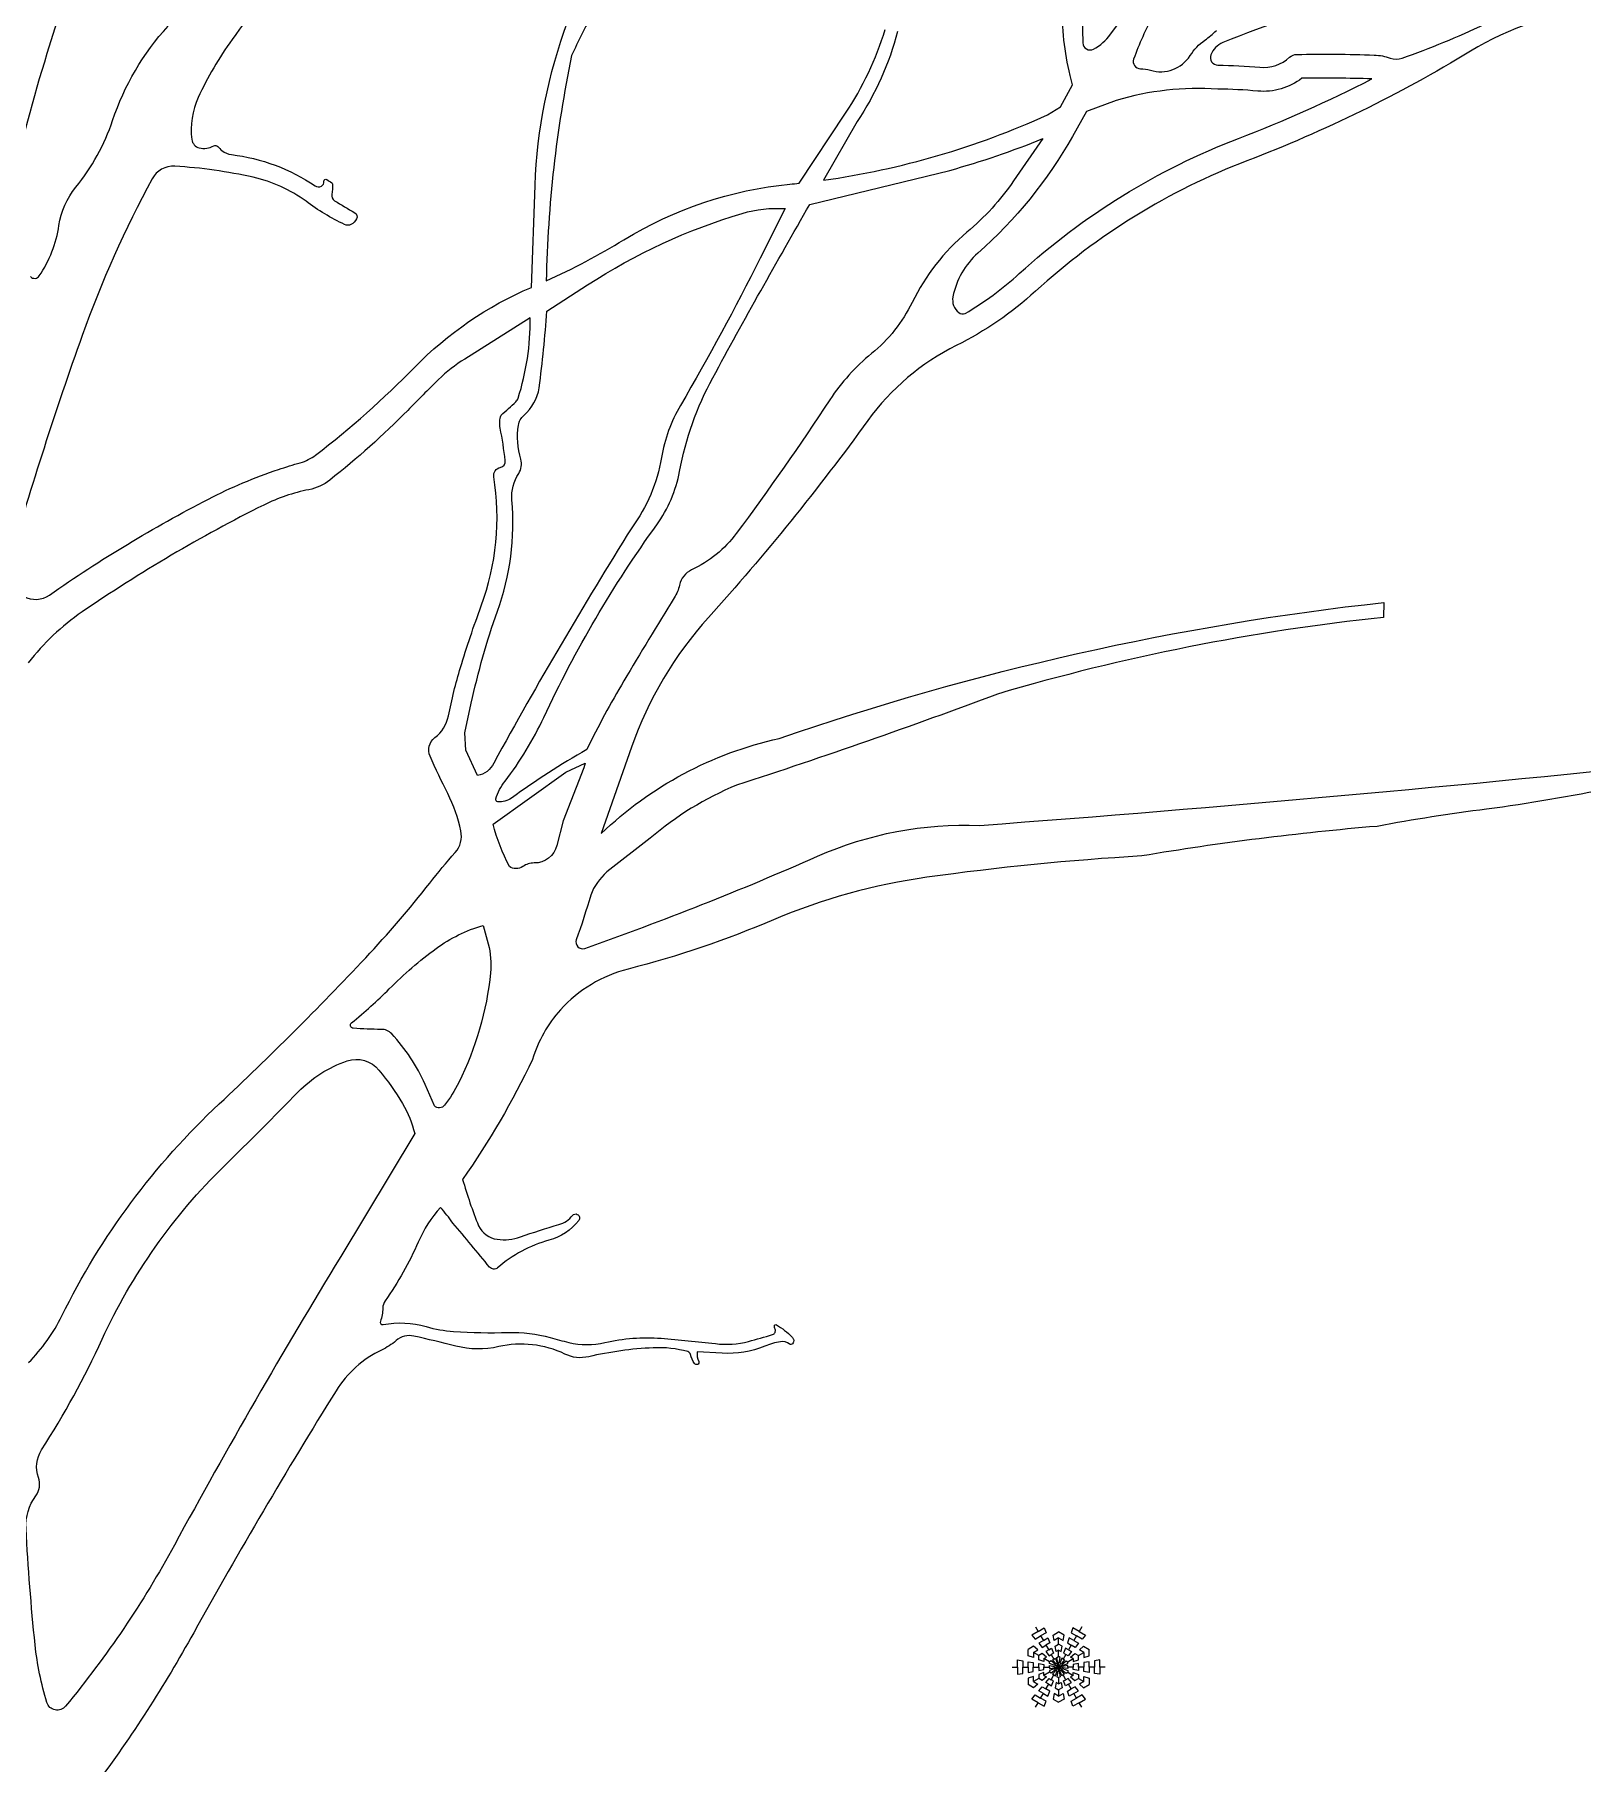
# Model space of a CAD drawing. Header units: millimetres. Extents: x 7 to 784, y -168 to 358.
# Drawn here: x 290.89 to 311.57, y 117.94 to 141.04 of the extents above; entities that cross this region are included whole.
import ezdxf

# ---------------------------------------------------------------- set-up
doc = ezdxf.new("R2010")
doc.units = ezdxf.units.MM
doc.layers.add('SnowBorder', color=145, linetype='Continuous')

# ---------------------------------------------------------------- blocks, each defined once
blk = doc.blocks.new('Winter trees 1_dwgmodels.com')
at = {"color": 0}
for points in [[(49.166, 74.34, -0.017693), (45.428, 73.709, 0.014204), (42.175, 73.199), (42.175, 73.199, 0.020459), (35.188, 72.321, 0.019453), (28.808, 71.687, 0.066242), (24.258, 70.426, -0.037985), (19.936, 68.962, 0.146651), (17.929, 67.754, 0.113231), (17.098, 66.277, -0.040216), (15.022, 62.715), (15.022, 62.715, 0.026447), (15.495, 61.339, 0.250511), (16.048, 60.938, 0.120086), (16.737, 61.008, -0.01444), (17.883, 61.377, 0.154338), (18.287, 61.647, -0.350258), (18.427, 61.679, -0.476788), (18.47, 61.496, -0.162561), (17.586, 60.908, 0.113452), (16.061, 60.092, -0.422831), (15.823, 60.112, 0.004231), (14.729, 61.421, 0.029529), (14.362, 61.886), (14.362, 61.886, 0.0807), (13.705, 60.856, -0.048724), (12.722, 59.107, 0.146065), (12.651, 58.894, -0.077138), (12.579, 58.504, 0.576775), (12.663, 58.407, -0.116795), (13.941, 58.345, 0.052649), (14.752, 58.202, 0.026052), (16.379, 58.172, -0.078426), (17.625, 58.019, 0.011787), (18.174, 57.876, 0.115216), (19.247, 57.873, -0.076425), (20.916, 57.998, -0.0101), (22.527, 57.839, 0.093447), (23.514, 57.906, 0.012162), (24.227, 58.11, 0.439842), (24.301, 58.268, -0.092274), (24.281, 58.366, -0.593854), (24.342, 58.401, -0.057986), (24.806, 58.036, -0.120384), (24.848, 57.968, -0.278244), (24.816, 57.836, -0.380378), (24.722, 57.829, 0.206413), (24.465, 57.896, 0.058541), (23.994, 57.765, -0.111322), (22.728, 57.552), (21.984, 57.593, 0.129307), (22.033, 57.309, -0.449254), (21.994, 57.219, -0.321867), (21.912, 57.246, -0.10771), (21.79, 57.516, 0.281351), (21.71, 57.602, 0.078139), (20.683, 57.716, 0.04589), (18.765, 57.45, -0.171411), (18.06, 57.529, 0.170594), (16.093, 57.75, -0.119776), (14.816, 57.766, 0.007924), (13.577, 58.062, 0.236214), (13.045, 57.929, -0.066126), (12.615, 57.65, 0.143463), (11.265, 56.443, 0.012263), (7.035, 49.252, -0.032733), (4.122, 44.734, 0.141703)], [(3.373, 98.388), (2.678, 96.143, 0.019491), (1.598, 92.107, 0.14644)], [(2.19, 89.521, 0.477584), (2.452, 89.544, 0.112192), (3.034, 91.041, -0.135676), (3.537, 92.179, 0.091653), (4.629, 94.161, -0.105747), (6.273, 96.955, 0.075334)], [(9.944, 99.038, -0.003825), (8.178, 96.561, 0.049029), (7.17, 94.837, 0.140529), (6.98, 93.594, 0.308741), (7.201, 93.345, 0.19535), (7.63, 93.406, -0.363471), (7.748, 93.386, 0.047197), (7.875, 93.262, 0.141586), (8.156, 93.143, -0.120859), (10.643, 92.214, 0.283989), (10.827, 92.206, 0.301965), (10.902, 92.351, -0.646973), (10.992, 92.404, 0.021709), (11.136, 92.311, -0.259307), (11.158, 92.274, -0.050575), (11.135, 91.963, 0.30735), (11.219, 91.775, 0.006643), (11.817, 91.417, -0.390591), (11.873, 91.236, -0.171929), (11.706, 91.069, -0.226177), (11.518, 91.069, -0.047947), (10.371, 91.757, 0.104637), (8.805, 92.471, 0.039598), (6.475, 92.8, 0.291933), (5.803, 92.427, 0.038108), (3.725, 87.769, 0.016012), (1.565, 81.062, 0.34877)], [(1.992, 80.029, 0.28686), (2.752, 80.068, -0.03328), (7.474, 82.917, -0.03866), (9.557, 83.796, -0.011478), (10.201, 83.995, 0.094507), (10.655, 84.222, 0.036127), (13.594, 86.827, -0.098611), (17.062, 89.203), (17.173, 92.231, -0.080333), (18.145, 97.102, -0.074814)], [(18.896, 97.347, 0.022383), (18.259, 96.085, 0.047001), (17.507, 89.398, 0.031054), (19.812, 90.616, -0.113141), (24.742, 92.265, 0.00286), (25.015, 92.293), (26.395, 94.376, 0.072186), (27.567, 96.857, -0.074023)], [(27.936, 96.8, -0.086257), (26.733, 94.126), (25.739, 92.384, 0.072486), (32.387, 94.325), (32.776, 94.559), (33.128, 95.217), (33.06, 95.497, -0.065598), (32.836, 97.612, -0.009085)], [(33.59, 102.728, 0.028568), (33.436, 96.461, 0.554157), (33.754, 96.277, 0.113963), (34.264, 96.718, 0.020015), (36.111, 99.471, -0.037359)], [(35.527, 97.291, 0.032766), (34.947, 95.981, 0.522633), (35.148, 95.695, -0.076127), (35.445, 95.651, 0.337551), (36.626, 96.084, -0.096168), (37.062, 96.543, 0.036683), (37.403, 96.826, 0.296257)], [(45.614, 98.686, 0.060015), (37.597, 96.469, 0.204649), (37.241, 96.107, 0.525922), (37.449, 95.799, -0.02073), (38.697, 95.737, 0.209838), (39.579, 96.033, -0.181324), (39.797, 96.119, -0.013786), (42.093, 96.1, -0.077193), (42.566, 96.009, 0.17321), (42.92, 96.008, 0.047484), (47.721, 98.25, -0.137552)], [(48.737, 97.466, 0.113973), (44.948, 96.213, -0.045407), (38.311, 92.959, 0.093989), (32.032, 89.087, -0.069633), (29.682, 87.476, 0.121145), (27.055, 85.25, -0.026863), (22.32, 79.4, 0.099646), (20.034, 75.548), (19.136, 72.983, -0.137799), (24.417, 75.807, -0.055961), (42.375, 79.846), (42.367, 79.403, 0.012466), (42.367, 79.403, 0.045337), (30.904, 77.128, -0.3771), (30.904, 77.128, -0.011676), (23.156, 74.422, 0.078777), (20.593, 72.847), (19.302, 71.844, 0.11821), (18.824, 71.159, -0.017292), (18.396, 69.831, 0.632287), (18.649, 69.576, 0.019541), (25.556, 72.31, -0.114303), (30.372, 73.228), (30.372, 73.228, 0.007771), (51.836, 75.162)], [(2.13, 57.277, 0.082008), (3.123, 58.664, -0.09068), (7.796, 64.962, 0.016318), (12.143, 69.298, 0.022226), (14.044, 71.512, -0.014355), (14.802, 72.424, 0.237712), (14.97, 73.064, 0.063412), (14.581, 74.172, -0.010472), (14.054, 75.28, -0.350491), (14.197, 75.834, 0.184541), (14.6, 76.476, -0.024246), (14.959, 77.914, -0.01521), (15.573, 79.745, 0.12899), (15.947, 83.579, -0.404363), (16.139, 83.854, 0.391932), (16.288, 84.058, 0.01863), (16.138, 85.025, -0.127614), (16.162, 85.406, 0.015606), (16.605, 85.806, 0.074312), (16.605, 85.806, 0.116148), (16.669, 85.913, 0.080013), (17.029, 88.297, 6.580069), (17.029, 88.297), (15.087, 87.074, 0.057067), (14.306, 86.464, 0.003823), (13.391, 85.551, -0.030752), (11.08, 83.482, -0.119586), (10.456, 83.195, 0.067436), (9.118, 82.74, 0.034895), (3.722, 79.564, 0.077216), (2.122, 78.055, 0.18454)]]:
    blk.add_lwpolyline(points, format="xyb", dxfattribs=at)
for points in [[(29.941, 88.424, 0.05247), (31.553, 89.612, -0.093989), (38.058, 93.623, 0.027116), (42.024, 95.391, 0.012715), (39.943, 95.411, -0.189125), (38.633, 95.029, 0.02073), (37.444, 95.088, 0.090191), (34.427, 94.752), (33.547, 94.42), (33.131, 93.685, -0.083153), (30.324, 90.22, 0.164417), (29.581, 88.923, 0.280168), (29.754, 88.452, 0.269616)], [(25.328, 91.663), (25.328, 91.663), (29.489, 92.676, 0.028781), (32.254, 93.621), (31.384, 92.362, -0.067034), (29.997, 90.838, 0.104777), (28.37, 88.757, -0.108186), (27.165, 87.236, 0.076026), (25.927, 85.865, -0.014398), (23.149, 81.897, -0.124427), (21.821, 80.816, 0.235294), (21.459, 80.362, -0.086462), (21.308, 79.988, 0.00525), (19.809, 77.516, 0.01936), (18.706, 75.477, 0.027395), (16.472, 74.039, -0.179362), (16.065, 73.926, -0.483022), (16.006, 74.014, -0.085724), (16.282, 74.54, 0.054452), (17.433, 76.435, -0.046803), (20.786, 82.153, 0.110344), (21.464, 83.738, -0.078421), (22.449, 86.515, -0.006135), (25.328, 91.663)], [(15.462, 74.706), (15.119, 75.458), (15.09, 75.972), (15.279, 76.852, -0.032911), (16.056, 79.584, 0.107285), (16.486, 82.891, -0.168825), (16.687, 83.678, 0.220371), (16.75, 84.098, -0.106707), (16.679, 85.113, -0.192556), (16.843, 85.398, 0.168033), (17.297, 86.223, 0.011732), (17.525, 88.497), (18.734, 89.279, -0.070892), (23.326, 91.4, -0.090761), (24.596, 91.54), (23.858, 90.067, -0.016316), (21.49, 85.698, 0.090525), (20.926, 84.147, -0.116475), (20.046, 82.067, 0.014393), (15.944, 75.077, -0.247508), (15.462, 74.706, 11.671894)], [(15.928, 73.266), (18.084, 74.812), (18.662, 75.078), (18.623, 74.932), (18.004, 73.367), (17.822, 72.632, -0.349097), (17.146, 72.111, 0.157691), (16.807, 72.006, -0.315276), (16.409, 72.006, -0.155468), (16.409, 72.006, 0.139047), (16.409, 72.006, -0.055268), (15.928, 73.266, -1.234672)], [(14.187, 64.901), (13.907, 65.537, 0.085144), (12.915, 67.038, 0.209935), (12.601, 67.172, -0.023905), (11.775, 67.203, -0.677509), (11.725, 67.368, 0.028731), (12.844, 68.375, -0.039751), (14.236, 69.573, -0.087111), (15.629, 70.258), (15.779, 69.711, -0.092307), (15.85, 68.854, -0.090798), (14.906, 65.594, -0.046791), (14.484, 64.917, -0.463229), (14.187, 64.901, -2.318253)], [(13.598, 64.079), (11.401, 60.426, 0.012245), (6.461, 51.854, -0.048052), (3.23, 47.074, -0.597402), (2.676, 47.184, -0.048373), (2.327, 48.901, -0.012848), (2.057, 52.348, -0.172345), (2.347, 53.322, 0.248783), (2.424, 53.861, -0.233348), (2.518, 54.685, 0.035333), (4.317, 57.968, -0.091885), (7.944, 63.114, 0.006318), (10.14, 65.315, -0.118191), (11.594, 66.234, -0.312924), (12.537, 65.964, -0.037558), (13.235, 64.968, -0.074399), (13.598, 64.079, -0.120002)]]:
    blk.add_lwpolyline(points, format="xyb", close=True, dxfattribs=at)

msp = doc.modelspace()

# ---------------------------------------------------------------- linework, layer by layer
at = {"color": 0}
msp.add_arc((223.31744, 157.44221), 97.37766, 305.9270425, 305.9270425, dxfattribs=at)
at = {"layer": 'SnowBorder', "lineweight": 0}
for p, q in [((304.29935, 119.70582), (304.21518, 119.65722)), ((304.21518, 119.65722), (304.26143, 119.6031)), ((304.26362, 119.76771), (304.29935, 119.70582)), ((304.26362, 119.76771), (304.29935, 119.70582)), ((304.29935, 119.70582), (304.38353, 119.75442)), ((304.40727, 119.6873), (304.33435, 119.6452)), ((304.38353, 119.75442), (304.40727, 119.6873)), ((304.50069, 119.65704), (304.5743, 119.6993)), ((304.51406, 119.58452), (304.50069, 119.65704)), ((304.64792, 119.65704), (304.5743, 119.6993)), ((304.63455, 119.58452), (304.64792, 119.65704)), ((304.76508, 119.75442), (304.74134, 119.6873)), ((304.74134, 119.6873), (304.81426, 119.6452)), ((304.84926, 119.70582), (304.76508, 119.75442)), ((304.88499, 119.76771), (304.84926, 119.70582)), ((304.88499, 119.76771), (304.84926, 119.70582)), ((304.84926, 119.70582), (304.93343, 119.65722)), ((304.93343, 119.65722), (304.88718, 119.6031)), ((304.16731, 119.37957), (304.16752, 119.46444)), ((304.24092, 119.50706), (304.16752, 119.46444)), ((304.2368, 119.42445), (304.29704, 119.45923)), ((304.29704, 119.45923), (304.24092, 119.50706)), ((304.26143, 119.6031), (304.33435, 119.6452)), ((304.37045, 119.58267), (304.30895, 119.54716)), ((304.30895, 119.54716), (304.3538, 119.49254)), ((304.33435, 119.6452), (304.37045, 119.58267)), ((304.33435, 119.6452), (304.37045, 119.58267)), ((304.3538, 119.49254), (304.40532, 119.52228)), ((304.37045, 119.58267), (304.43196, 119.61818)), ((304.44173, 119.45922), (304.40192, 119.43623)), ((304.40192, 119.43623), (304.44685, 119.38148)), ((304.45684, 119.55203), (304.40532, 119.52228)), ((304.40532, 119.52228), (304.44173, 119.45922)), ((304.40532, 119.52228), (304.44173, 119.45922)), ((304.43196, 119.61818), (304.45684, 119.55203)), ((304.44173, 119.45922), (304.48154, 119.4822)), ((304.48154, 119.4822), (304.50649, 119.41591)), ((304.5743, 119.61931), (304.51406, 119.58452)), ((304.52708, 119.50786), (304.5743, 119.53548)), ((304.54012, 119.43514), (304.52708, 119.50786)), ((304.5743, 119.45488), (304.54012, 119.43514)), ((304.5743, 119.53548), (304.5743, 119.61931)), ((304.5743, 119.53548), (304.5743, 119.61931)), ((304.5743, 119.61931), (304.63455, 119.58452)), ((304.62153, 119.50786), (304.5743, 119.53548)), ((304.5743, 119.37093), (304.5743, 119.45488)), ((304.5743, 119.37093), (304.5743, 119.45488)), ((304.5743, 119.45488), (304.60849, 119.43514)), ((304.60849, 119.43514), (304.62153, 119.50786)), ((304.66707, 119.4822), (304.64212, 119.41591)), ((304.70688, 119.45922), (304.66707, 119.4822)), ((304.71665, 119.61818), (304.69177, 119.55203)), ((304.69177, 119.55203), (304.74329, 119.52228)), ((304.74669, 119.43623), (304.70176, 119.38148)), ((304.74329, 119.52228), (304.70688, 119.45922)), ((304.74329, 119.52228), (304.70688, 119.45922)), ((304.70688, 119.45922), (304.74669, 119.43623)), ((304.77816, 119.58267), (304.71665, 119.61818)), ((304.79481, 119.49254), (304.74329, 119.52228)), ((304.81426, 119.6452), (304.77816, 119.58267)), ((304.81426, 119.6452), (304.77816, 119.58267)), ((304.77816, 119.58267), (304.83966, 119.54716)), ((304.83966, 119.54716), (304.79481, 119.49254)), ((304.88718, 119.6031), (304.81426, 119.6452)), ((304.85157, 119.45923), (304.90769, 119.50706)), ((304.91181, 119.42445), (304.85157, 119.45923)), ((304.90769, 119.50706), (304.98109, 119.46444)), ((304.9813, 119.37957), (304.98109, 119.46444)), ((303.95293, 119.22959), (304.0244, 119.22959)), ((303.95293, 119.22959), (304.0244, 119.22959)), ((304.0244, 119.22959), (304.0244, 119.32678)), ((304.0244, 119.32678), (304.09439, 119.31378)), ((304.0244, 119.22959), (304.0244, 119.13239)), ((304.09439, 119.31378), (304.09439, 119.22959)), ((304.09439, 119.14539), (304.09439, 119.22959)), ((304.09439, 119.22959), (304.1666, 119.22959)), ((304.09439, 119.22959), (304.1666, 119.22959)), ((304.1666, 119.22959), (304.1666, 119.3006)), ((304.1666, 119.3006), (304.23633, 119.28908)), ((304.1666, 119.22959), (304.1666, 119.15857)), ((304.2368, 119.35488), (304.16731, 119.37957)), ((304.23633, 119.28908), (304.23633, 119.22959)), ((304.23633, 119.1701), (304.23633, 119.22959)), ((304.23633, 119.22959), (304.30915, 119.22959)), ((304.23633, 119.22959), (304.30915, 119.22959)), ((304.3094, 119.38253), (304.2368, 119.42445)), ((304.2368, 119.42445), (304.2368, 119.35488)), ((304.3094, 119.38253), (304.2368, 119.42445)), ((304.30915, 119.22959), (304.30915, 119.27556)), ((304.30915, 119.27556), (304.37904, 119.26402)), ((304.30915, 119.22959), (304.30915, 119.18361)), ((304.30915, 119.18361), (304.37904, 119.19516)), ((304.35693, 119.40961), (304.3094, 119.38253)), ((304.30971, 119.32783), (304.3094, 119.38253)), ((304.37919, 119.30276), (304.30971, 119.32783)), ((304.41338, 119.36197), (304.35693, 119.40961)), ((304.37904, 119.26402), (304.37904, 119.22959)), ((304.37904, 119.19516), (304.37904, 119.22959)), ((304.37904, 119.22959), (304.45152, 119.22959)), ((304.37904, 119.22959), (304.45152, 119.22959)), ((304.37919, 119.34223), (304.41338, 119.36197)), ((304.4519, 119.30026), (304.37919, 119.34223)), ((304.37919, 119.34223), (304.37919, 119.30276)), ((304.4519, 119.30026), (304.37919, 119.34223)), ((304.44685, 119.38148), (304.47667, 119.39869)), ((304.45152, 119.22959), (304.45139, 119.25098)), ((304.45139, 119.25098), (304.52129, 119.23889)), ((304.45152, 119.22959), (304.45139, 119.20819)), ((304.45139, 119.20819), (304.52129, 119.22028)), ((304.45177, 119.27563), (304.4519, 119.30026)), ((304.52206, 119.2495), (304.45177, 119.27563)), ((304.52206, 119.20967), (304.45177, 119.18354)), ((304.47316, 119.31268), (304.4519, 119.30026)), ((304.53094, 119.26487), (304.47316, 119.31268)), ((304.50649, 119.41591), (304.47667, 119.39869)), ((304.47667, 119.39869), (304.51291, 119.33593)), ((304.47667, 119.39869), (304.51291, 119.33593)), ((304.51291, 119.33593), (304.49432, 119.32533)), ((304.49432, 119.32533), (304.53974, 119.27084)), ((304.51291, 119.33593), (304.53138, 119.34673)), ((304.52129, 119.23889), (304.52129, 119.22959)), ((304.52129, 119.22028), (304.52129, 119.22959)), ((304.52129, 119.22959), (304.5743, 119.22959)), ((304.52129, 119.22959), (304.5743, 119.22959)), ((304.5218, 119.2599), (304.53094, 119.26487)), ((304.5218, 119.2599), (304.52206, 119.2495)), ((304.5743, 119.22959), (304.5218, 119.2599)), ((304.5743, 119.22959), (304.5218, 119.2599)), ((304.5743, 119.22959), (304.5218, 119.19927)), ((304.5743, 119.22959), (304.5218, 119.19927)), ((304.5218, 119.19927), (304.52206, 119.20967)), ((304.5218, 119.19927), (304.53094, 119.1943)), ((304.53138, 119.34673), (304.55586, 119.28015)), ((304.53974, 119.27084), (304.5478, 119.2755)), ((304.55586, 119.28015), (304.5478, 119.2755)), ((304.5478, 119.2755), (304.5743, 119.22959)), ((304.5478, 119.2755), (304.5743, 119.22959)), ((304.5478, 119.18368), (304.5743, 119.22959)), ((304.5478, 119.18368), (304.5743, 119.22959)), ((304.55292, 119.35873), (304.5743, 119.37093)), ((304.56543, 119.28479), (304.55292, 119.35873)), ((304.5743, 119.29021), (304.56543, 119.28479)), ((304.59569, 119.35873), (304.5743, 119.37093)), ((304.5743, 119.22959), (304.5743, 119.29021)), ((304.5743, 119.29021), (304.58318, 119.28479)), ((304.5743, 119.22959), (304.5743, 119.29021)), ((304.60081, 119.2755), (304.5743, 119.22959)), ((304.60081, 119.2755), (304.5743, 119.22959)), ((304.5743, 119.22959), (304.62681, 119.2599)), ((304.5743, 119.22959), (304.62681, 119.2599)), ((304.62732, 119.22959), (304.5743, 119.22959)), ((304.60081, 119.18368), (304.5743, 119.22959)), ((304.5743, 119.22959), (304.5743, 119.16896)), ((304.5743, 119.22959), (304.5743, 119.16896)), ((304.62732, 119.22959), (304.5743, 119.22959)), ((304.5743, 119.22959), (304.62681, 119.19927)), ((304.60081, 119.18368), (304.5743, 119.22959)), ((304.5743, 119.22959), (304.62681, 119.19927)), ((304.58318, 119.28479), (304.59569, 119.35873)), ((304.61723, 119.34673), (304.59275, 119.28015)), ((304.59275, 119.28015), (304.60081, 119.2755)), ((304.60887, 119.27084), (304.60081, 119.2755)), ((304.65429, 119.32533), (304.60887, 119.27084)), ((304.6357, 119.33593), (304.61723, 119.34673)), ((304.61767, 119.26487), (304.67545, 119.31268)), ((304.62681, 119.2599), (304.61767, 119.26487)), ((304.62681, 119.19927), (304.61767, 119.1943)), ((304.62655, 119.2495), (304.69684, 119.27563)), ((304.62681, 119.2599), (304.62655, 119.2495)), ((304.62681, 119.19927), (304.62655, 119.20967)), ((304.62655, 119.20967), (304.69684, 119.18354)), ((304.69722, 119.25098), (304.62732, 119.23889)), ((304.62732, 119.23889), (304.62732, 119.22959)), ((304.62732, 119.22028), (304.62732, 119.22959)), ((304.69722, 119.20819), (304.62732, 119.22028)), ((304.67194, 119.39869), (304.6357, 119.33593)), ((304.67194, 119.39869), (304.6357, 119.33593)), ((304.6357, 119.33593), (304.65429, 119.32533)), ((304.64212, 119.41591), (304.67194, 119.39869)), ((304.70176, 119.38148), (304.67194, 119.39869)), ((304.67545, 119.31268), (304.69671, 119.30026)), ((304.69671, 119.30026), (304.76942, 119.34223)), ((304.69671, 119.30026), (304.76942, 119.34223)), ((304.69684, 119.27563), (304.69671, 119.30026)), ((304.69709, 119.22959), (304.69722, 119.25098)), ((304.76957, 119.22959), (304.69709, 119.22959)), ((304.76957, 119.22959), (304.69709, 119.22959)), ((304.69709, 119.22959), (304.69722, 119.20819)), ((304.73523, 119.36197), (304.79168, 119.40961)), ((304.76942, 119.34223), (304.73523, 119.36197)), ((304.76942, 119.34223), (304.76942, 119.30276)), ((304.76942, 119.30276), (304.8389, 119.32783)), ((304.83946, 119.27556), (304.76957, 119.26402)), ((304.76957, 119.26402), (304.76957, 119.22959)), ((304.76957, 119.19516), (304.76957, 119.22959)), ((304.83946, 119.18361), (304.76957, 119.19516)), ((304.79168, 119.40961), (304.83921, 119.38253)), ((304.8389, 119.32783), (304.83921, 119.38253)), ((304.83921, 119.38253), (304.91181, 119.42445)), ((304.83921, 119.38253), (304.91181, 119.42445)), ((304.83946, 119.22959), (304.83946, 119.27556)), ((304.91228, 119.22959), (304.83946, 119.22959)), ((304.91228, 119.22959), (304.83946, 119.22959)), ((304.83946, 119.22959), (304.83946, 119.18361)), ((304.91181, 119.42445), (304.91181, 119.35488)), ((304.91181, 119.35488), (304.9813, 119.37957)), ((304.98201, 119.3006), (304.91228, 119.28908)), ((304.91228, 119.28908), (304.91228, 119.22959)), ((304.91228, 119.1701), (304.91228, 119.22959)), ((304.98201, 119.22959), (304.98201, 119.3006)), ((305.05422, 119.22959), (304.98201, 119.22959)), ((305.05422, 119.22959), (304.98201, 119.22959)), ((304.98201, 119.22959), (304.98201, 119.15857)), ((305.12421, 119.32678), (305.05422, 119.31378)), ((305.05422, 119.31378), (305.05422, 119.22959)), ((305.05422, 119.14539), (305.05422, 119.22959)), ((305.12421, 119.22959), (305.12421, 119.32678)), ((305.19568, 119.22959), (305.12421, 119.22959)), ((305.19568, 119.22959), (305.12421, 119.22959)), ((305.12421, 119.22959), (305.12421, 119.13239)), ((304.0244, 119.13239), (304.09439, 119.14539)), ((304.1666, 119.15857), (304.23633, 119.1701)), ((304.2368, 119.10429), (304.16731, 119.07961)), ((304.16731, 119.07961), (304.16752, 118.99473)), ((304.24092, 118.95211), (304.16752, 118.99473)), ((304.2368, 119.03473), (304.2368, 119.10429)), ((304.3094, 119.07664), (304.2368, 119.03473)), ((304.3094, 119.07664), (304.2368, 119.03473)), ((304.2368, 119.03473), (304.29704, 118.99994)), ((304.29704, 118.99994), (304.24092, 118.95211)), ((304.30895, 118.91201), (304.3538, 118.96663)), ((304.30971, 119.13135), (304.3094, 119.07664)), ((304.35693, 119.04956), (304.3094, 119.07664)), ((304.37919, 119.15642), (304.30971, 119.13135)), ((304.3538, 118.96663), (304.40532, 118.93689)), ((304.41338, 119.0972), (304.35693, 119.04956)), ((304.4519, 119.15892), (304.37919, 119.11694)), ((304.4519, 119.15892), (304.37919, 119.11694)), ((304.37919, 119.11694), (304.37919, 119.15642)), ((304.37919, 119.11694), (304.41338, 119.0972)), ((304.40192, 119.02294), (304.44685, 119.07769)), ((304.44173, 118.99996), (304.40192, 119.02294)), ((304.40532, 118.93689), (304.44173, 118.99996)), ((304.40532, 118.93689), (304.44173, 118.99996)), ((304.44173, 118.99996), (304.48154, 118.97697)), ((304.44685, 119.07769), (304.47667, 119.06048)), ((304.45177, 119.18354), (304.4519, 119.15892)), ((304.47316, 119.14649), (304.4519, 119.15892)), ((304.53094, 119.1943), (304.47316, 119.14649)), ((304.47667, 119.06048), (304.51291, 119.12325)), ((304.47667, 119.06048), (304.51291, 119.12325)), ((304.50649, 119.04326), (304.47667, 119.06048)), ((304.48154, 118.97697), (304.50649, 119.04326)), ((304.49432, 119.13384), (304.53974, 119.18833)), ((304.51291, 119.12325), (304.49432, 119.13384)), ((304.51291, 119.12325), (304.53138, 119.11244)), ((304.54012, 119.02403), (304.52708, 118.95132)), ((304.53138, 119.11244), (304.55586, 119.17902)), ((304.53974, 119.18833), (304.5478, 119.18368)), ((304.5743, 119.00429), (304.54012, 119.02403)), ((304.55586, 119.17902), (304.5478, 119.18368)), ((304.56543, 119.17438), (304.55292, 119.10044)), ((304.55292, 119.10044), (304.5743, 119.08825)), ((304.5743, 119.16896), (304.56543, 119.17438)), ((304.5743, 119.16896), (304.58318, 119.17438)), ((304.59569, 119.10044), (304.5743, 119.08825)), ((304.5743, 119.08825), (304.5743, 119.00429)), ((304.5743, 119.08825), (304.5743, 119.00429)), ((304.5743, 119.00429), (304.60849, 119.02403)), ((304.58318, 119.17438), (304.59569, 119.10044)), ((304.59275, 119.17902), (304.60081, 119.18368)), ((304.61723, 119.11244), (304.59275, 119.17902)), ((304.60887, 119.18833), (304.60081, 119.18368)), ((304.60849, 119.02403), (304.62153, 118.95132)), ((304.65429, 119.13384), (304.60887, 119.18833)), ((304.6357, 119.12325), (304.61723, 119.11244)), ((304.61767, 119.1943), (304.67545, 119.14649)), ((304.6357, 119.12325), (304.65429, 119.13384)), ((304.67194, 119.06048), (304.6357, 119.12325)), ((304.67194, 119.06048), (304.6357, 119.12325)), ((304.64212, 119.04326), (304.67194, 119.06048)), ((304.66707, 118.97697), (304.64212, 119.04326)), ((304.70688, 118.99996), (304.66707, 118.97697)), ((304.70176, 119.07769), (304.67194, 119.06048)), ((304.67545, 119.14649), (304.69671, 119.15892)), ((304.69684, 119.18354), (304.69671, 119.15892)), ((304.69671, 119.15892), (304.76942, 119.11694)), ((304.69671, 119.15892), (304.76942, 119.11694)), ((304.74669, 119.02294), (304.70176, 119.07769)), ((304.70688, 118.99996), (304.74669, 119.02294)), ((304.74329, 118.93689), (304.70688, 118.99996)), ((304.74329, 118.93689), (304.70688, 118.99996)), ((304.76942, 119.11694), (304.73523, 119.0972)), ((304.73523, 119.0972), (304.79168, 119.04956)), ((304.79481, 118.96663), (304.74329, 118.93689)), ((304.76942, 119.11694), (304.76942, 119.15642)), ((304.76942, 119.15642), (304.8389, 119.13135)), ((304.79168, 119.04956), (304.83921, 119.07664)), ((304.83966, 118.91201), (304.79481, 118.96663)), ((304.8389, 119.13135), (304.83921, 119.07664)), ((304.83921, 119.07664), (304.91181, 119.03473)), ((304.83921, 119.07664), (304.91181, 119.03473)), ((304.91181, 119.03473), (304.85157, 118.99994)), ((304.85157, 118.99994), (304.90769, 118.95211)), ((304.90769, 118.95211), (304.98109, 118.99473)), ((304.91181, 119.03473), (304.91181, 119.10429)), ((304.91181, 119.10429), (304.9813, 119.07961)), ((304.98201, 119.15857), (304.91228, 119.1701)), ((304.9813, 119.07961), (304.98109, 118.99473)), ((305.12421, 119.13239), (305.05422, 119.14539)), ((304.21518, 118.80195), (304.26143, 118.85607)), ((304.29935, 118.75335), (304.21518, 118.80195)), ((304.26143, 118.85607), (304.33435, 118.81397)), ((304.26362, 118.69146), (304.29935, 118.75335)), ((304.26362, 118.69146), (304.29935, 118.75335)), ((304.29935, 118.75335), (304.38353, 118.70476)), ((304.37045, 118.87651), (304.30895, 118.91201)), ((304.33435, 118.81397), (304.37045, 118.87651)), ((304.33435, 118.81397), (304.37045, 118.87651)), ((304.40727, 118.77187), (304.33435, 118.81397)), ((304.37045, 118.87651), (304.43196, 118.841)), ((304.38353, 118.70476), (304.40727, 118.77187)), ((304.45684, 118.90714), (304.40532, 118.93689)), ((304.43196, 118.841), (304.45684, 118.90714)), ((304.51406, 118.87465), (304.50069, 118.80213)), ((304.50069, 118.80213), (304.5743, 118.75987)), ((304.5743, 118.83987), (304.51406, 118.87465)), ((304.52708, 118.95132), (304.5743, 118.9237)), ((304.62153, 118.95132), (304.5743, 118.9237)), ((304.5743, 118.9237), (304.5743, 118.83987)), ((304.5743, 118.9237), (304.5743, 118.83987)), ((304.5743, 118.83987), (304.63455, 118.87465)), ((304.64792, 118.80213), (304.5743, 118.75987)), ((304.63455, 118.87465), (304.64792, 118.80213)), ((304.69177, 118.90714), (304.74329, 118.93689)), ((304.71665, 118.841), (304.69177, 118.90714)), ((304.77816, 118.87651), (304.71665, 118.841)), ((304.74134, 118.77187), (304.81426, 118.81397)), ((304.76508, 118.70476), (304.74134, 118.77187)), ((304.84926, 118.75335), (304.76508, 118.70476)), ((304.77816, 118.87651), (304.83966, 118.91201)), ((304.81426, 118.81397), (304.77816, 118.87651)), ((304.81426, 118.81397), (304.77816, 118.87651)), ((304.88718, 118.85607), (304.81426, 118.81397)), ((304.84926, 118.75335), (304.93343, 118.80195)), ((304.88499, 118.69146), (304.84926, 118.75335)), ((304.88499, 118.69146), (304.84926, 118.75335)), ((304.93343, 118.80195), (304.88718, 118.85607))]:
    msp.add_line(p, q, dxfattribs=at)

# ---------------------------------------------------------------- block references
at = {"xscale": 0.45, "yscale": 0.45, "zscale": 0.45}
msp.add_blockref('Winter trees 1_dwgmodels.com', (289.85084, 97.52278), dxfattribs=at)

doc.saveas('drawing.dxf')
